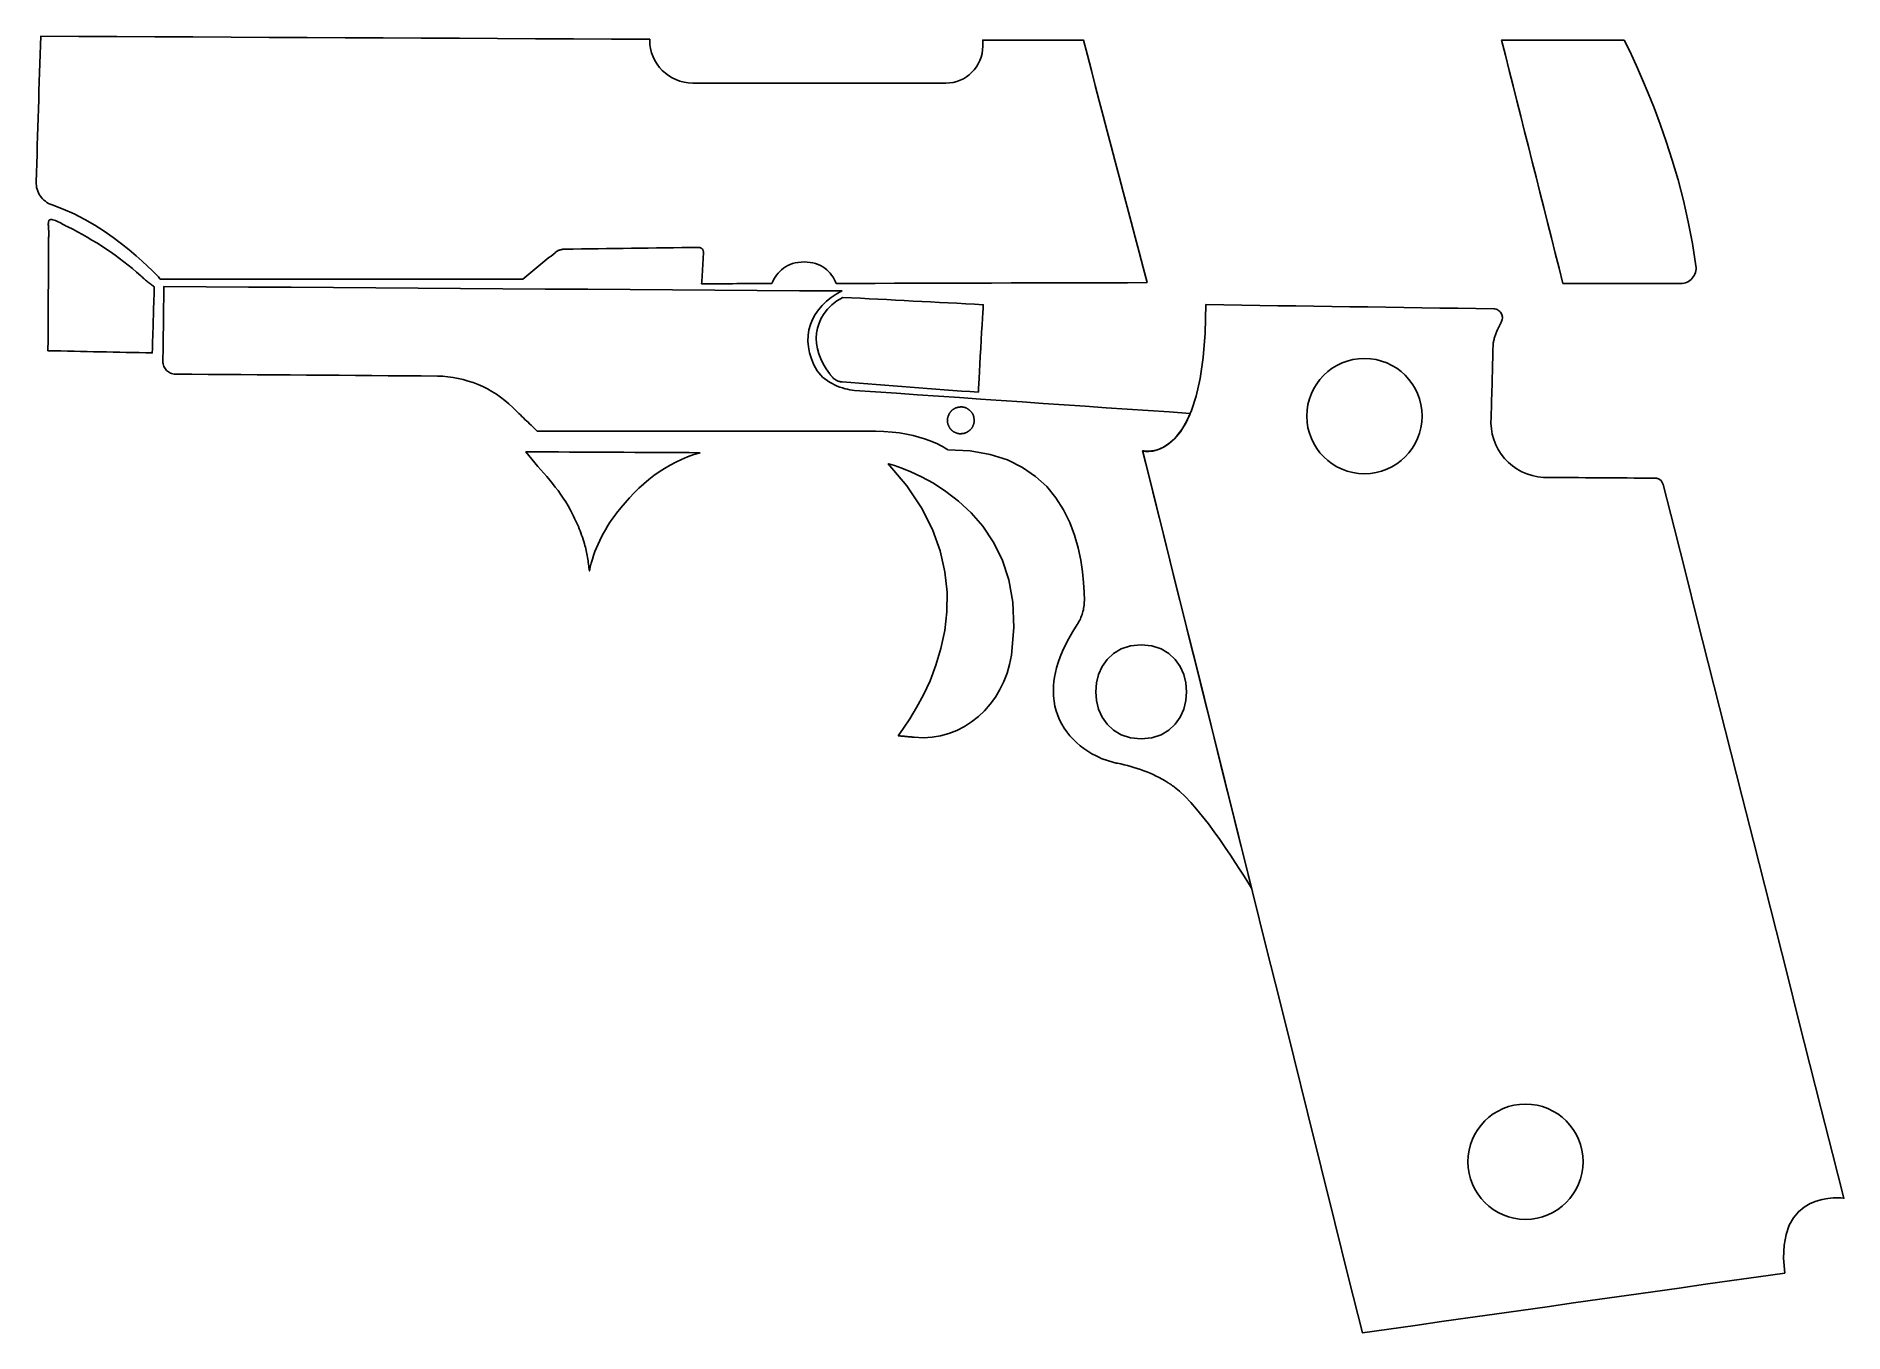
# Model space of a CAD drawing. Header units: metres. Extents: x 28 to 138, y -148 to -70.
import ezdxf

# ---------------------------------------------------------------- set-up
doc = ezdxf.new("R2010")
doc.units = ezdxf.units.M

msp = doc.modelspace()

# ---------------------------------------------------------------- linework, layer by layer
for points in [[(72.554592, -84.731352), (72.611488, -84.595208), (72.677274, -84.463382), (72.751696, -84.336382), (72.834754, -84.21497), (72.926448, -84.099654), (73.027032, -83.991196), (73.136252, -83.890104), (73.254108, -83.796886), (73.3806, -83.712304), (73.515982, -83.63712), (73.66, -83.571842), (73.812908, -83.516978), (73.974452, -83.47329), (74.144632, -83.441286), (74.323702, -83.421728), (74.511408, -83.415124), (74.698606, -83.421728), (74.877168, -83.441286), (75.04684, -83.473036), (75.207876, -83.51647), (75.360276, -83.570826), (75.50404, -83.635596), (75.639168, -83.710018), (75.765406, -83.793838), (75.883008, -83.88604), (75.991974, -83.98637), (76.092304, -84.094066), (76.183998, -84.208366), (76.267056, -84.328762), (76.341478, -84.454746), (76.407264, -84.58581), (76.464414, -84.721192), (77.644244, -84.71789), (78.824074, -84.714588), (80.003904, -84.711286), (81.183734, -84.707984), (82.363564, -84.704682), (83.543394, -84.70138), (84.723224, -84.698078), (85.903054, -84.694776), (87.082884, -84.691474), (88.262714, -84.688172), (89.442544, -84.68487), (90.622374, -84.681568), (91.802204, -84.678266), (92.982034, -84.674964), (94.161864, -84.671662), (95.341694, -84.66836), (95.10014, -83.748118), (94.858586, -82.827876), (94.617032, -81.907634), (94.375478, -80.987392), (94.133924, -80.06715), (93.89237, -79.146908), (93.650816, -78.226666), (93.409262, -77.306424), (93.167708, -76.386182), (92.926154, -75.46594), (92.6846, -74.545698), (92.443046, -73.625456), (92.201492, -72.705214), (91.959938, -71.784972), (91.718384, -70.86473), (91.47683, -69.944488), (91.094814, -69.944488), (90.712798, -69.944488), (90.330782, -69.944488), (89.948766, -69.944488), (89.56675, -69.944488), (89.184734, -69.944488), (88.802718, -69.944488), (88.420702, -69.944488), (88.038686, -69.944488), (87.65667, -69.944488), (87.274654, -69.944488), (86.892638, -69.944488), (86.510622, -69.944488), (86.128606, -69.944488), (85.74659, -69.944488), (85.364574, -69.944488), (85.364574, -69.967348), (85.364574, -69.990208), (85.364574, -70.013068), (85.364574, -70.035928), (85.364574, -70.058788), (85.364574, -70.081648), (85.364574, -70.104508), (85.364574, -70.127368), (85.364574, -70.150228), (85.364574, -70.173088), (85.364574, -70.195948), (85.364574, -70.218808), (85.364574, -70.241668), (85.364574, -70.264528), (85.364574, -70.287388), (85.364574, -70.310248), (85.35289, -70.539864), (85.318854, -70.762876), (85.263482, -70.978014), (85.188044, -71.184262), (85.093556, -71.380604), (84.981034, -71.56577), (84.851748, -71.738744), (84.706714, -71.898256), (84.547202, -72.04329), (84.374228, -72.172576), (84.189062, -72.285098), (83.99272, -72.379586), (83.786472, -72.455024), (83.571334, -72.510396), (83.348322, -72.544432), (83.118706, -72.556116), (82.157824, -72.555608), (81.196942, -72.5551), (80.23606, -72.554592), (79.275178, -72.554084), (78.314296, -72.553576), (77.353414, -72.553068), (76.392532, -72.55256), (75.43165, -72.552052), (74.470768, -72.551544), (73.509886, -72.551036), (72.549004, -72.550528), (71.588122, -72.55002), (70.62724, -72.549512), (69.666358, -72.549004), (68.705476, -72.548496), (67.744594, -72.547988), (67.477386, -72.534526), (67.218052, -72.494902), (66.967608, -72.43064), (66.727578, -72.342756), (66.499232, -72.232774), (66.28384, -72.101964), (66.082672, -71.951596), (65.897252, -71.78294), (65.728596, -71.59752), (65.578228, -71.396352), (65.447418, -71.18096), (65.337436, -70.952614), (65.249552, -70.712584), (65.18529, -70.46214), (65.145666, -70.202806), (65.132204, -69.935598), (65.132204, -69.933058), (65.132204, -69.930518), (65.132204, -69.927978), (65.132204, -69.925438), (65.132204, -69.922898), (65.132204, -69.920358), (65.132204, -69.917818), (65.132204, -69.915278), (65.132204, -69.912738), (65.132204, -69.910198), (65.132204, -69.907658), (65.132204, -69.905118), (65.132204, -69.902578), (65.132204, -69.900038), (65.132204, -69.897498), (65.132204, -69.894958), (62.820042, -69.88302), (60.50788, -69.871082), (58.195718, -69.859144), (55.883556, -69.847206), (53.571394, -69.835268), (51.259232, -69.82333), (48.94707, -69.811392), (46.634908, -69.799454), (44.322746, -69.787516), (42.010584, -69.775578), (39.698422, -69.76364), (37.38626, -69.751702), (35.074098, -69.739764), (32.761936, -69.727826), (30.449774, -69.715888), (28.137612, -69.70395), (28.12034, -70.256654), (28.103068, -70.809358), (28.085796, -71.362062), (28.068524, -71.914766), (28.051252, -72.46747), (28.03398, -73.020174), (28.016708, -73.572878), (27.999436, -74.125582), (27.982164, -74.678286), (27.964892, -75.23099), (27.94762, -75.783694), (27.930348, -76.336398), (27.913076, -76.889102), (27.895804, -77.441806), (27.878532, -77.99451), (27.86126, -78.547214), (27.862276, -78.664054), (27.87269, -78.779116), (27.891994, -78.892146), (27.919934, -79.002382), (27.956256, -79.10957), (28.000706, -79.212948), (28.05303, -79.312262), (28.11272, -79.407004), (28.179776, -79.49692), (28.25369, -79.581248), (28.334208, -79.659734), (28.421076, -79.73187), (28.51404, -79.797148), (28.612592, -79.85506), (28.716478, -79.905098), (28.825698, -79.947008), (29.511244, -80.203802), (30.174184, -80.50022), (30.811724, -80.828388), (31.420816, -81.180686), (31.998412, -81.549494), (32.541464, -81.926684), (33.046924, -82.30489), (33.511998, -82.675984), (33.933384, -83.0326), (34.308288, -83.36661), (34.633916, -83.670648), (34.906966, -83.93684), (35.124644, -84.157312), (35.283648, -84.324444), (35.381438, -84.430362), (35.414712, -84.467446), (36.79063, -84.467446), (38.166548, -84.467446), (39.542466, -84.467446), (40.918384, -84.467446), (42.294302, -84.467446), (43.67022, -84.467446), (45.046138, -84.467446), (46.422056, -84.467446), (47.797974, -84.467446), (49.173892, -84.467446), (50.54981, -84.467446), (51.925728, -84.467446), (53.301646, -84.467446), (54.677564, -84.467446), (56.053482, -84.467446), (57.4294, -84.467446), (57.55132, -84.366354), (57.67324, -84.265262), (57.79516, -84.16417), (57.91708, -84.063078), (58.039, -83.961986), (58.16092, -83.860894), (58.28284, -83.759802), (58.40476, -83.65871), (58.52668, -83.557618), (58.6486, -83.456526), (58.77052, -83.355434), (58.89244, -83.254342), (59.01436, -83.15325), (59.13628, -83.052158), (59.2582, -82.951066), (59.38012, -82.849974), (59.411362, -82.825082), (59.44362, -82.801714), (59.476894, -82.779616), (59.51093, -82.759042), (59.545728, -82.739992), (59.581288, -82.722466), (59.617356, -82.706464), (59.654186, -82.691986), (59.691524, -82.679032), (59.72937, -82.667856), (59.767724, -82.658204), (59.806586, -82.650076), (59.845702, -82.643726), (59.885326, -82.6389), (59.925204, -82.635852), (59.965336, -82.634582), (60.473336, -82.627978), (60.981336, -82.621374), (61.489336, -82.61477), (61.997336, -82.608166), (62.505336, -82.601562), (63.013336, -82.594958), (63.521336, -82.588354), (64.029336, -82.58175), (64.537336, -82.575146), (65.045336, -82.568542), (65.553336, -82.561938), (66.061336, -82.555334), (66.569336, -82.54873), (67.077336, -82.542126), (67.585336, -82.535522), (68.093336, -82.528918), (68.125594, -82.530188), (68.15709, -82.53476), (68.187316, -82.54238), (68.216272, -82.553048), (68.243704, -82.56651), (68.269358, -82.582512), (68.293234, -82.601054), (68.315078, -82.621882), (68.33489, -82.644742), (68.352416, -82.66938), (68.367402, -82.695796), (68.379594, -82.723736), (68.388992, -82.7532), (68.395342, -82.78368), (68.398644, -82.815176), (68.39839, -82.847688), (68.391532, -82.965798), (68.384674, -83.083908), (68.377816, -83.202018), (68.370958, -83.320128), (68.3641, -83.438238), (68.357242, -83.556348), (68.350384, -83.674458), (68.343526, -83.792568), (68.336668, -83.910678), (68.32981, -84.028788), (68.322952, -84.146898), (68.316094, -84.265008), (68.309236, -84.383118), (68.302378, -84.501228), (68.29552, -84.619338), (68.288662, -84.737448), (68.555108, -84.736686), (68.821554, -84.735924), (69.088, -84.735162), (69.354446, -84.7344), (69.620892, -84.733638), (69.887338, -84.732876), (70.153784, -84.732114), (70.42023, -84.731352), (70.686676, -84.73059), (70.953122, -84.729828), (71.219568, -84.729066), (71.486014, -84.728304), (71.75246, -84.727542), (72.018906, -84.72678), (72.285352, -84.726018), (72.551798, -84.725256)], [(120.60682, -84.720684), (120.373648, -83.796886), (120.140476, -82.873088), (119.907304, -81.94929), (119.674132, -81.025492), (119.44096, -80.101694), (119.207788, -79.177896), (118.974616, -78.254098), (118.741444, -77.3303), (118.508272, -76.406502), (118.2751, -75.482704), (118.041928, -74.558906), (117.808756, -73.635108), (117.575584, -72.71131), (117.342412, -71.787512), (117.10924, -70.863714), (116.876068, -69.939916), (117.341396, -69.939916), (117.806724, -69.939916), (118.272052, -69.939916), (118.73738, -69.939916), (119.202708, -69.939916), (119.668036, -69.939916), (120.133364, -69.939916), (120.598692, -69.939916), (121.06402, -69.939916), (121.529348, -69.939916), (121.994676, -69.939916), (122.460004, -69.939916), (122.925332, -69.939916), (123.39066, -69.939916), (123.855988, -69.939916), (124.321316, -69.939916), (124.359924, -70.01383), (124.469652, -70.229984), (124.642118, -70.58025), (124.868686, -71.056754), (125.140974, -71.651114), (125.450092, -72.355202), (125.787658, -73.161144), (126.145036, -74.060558), (126.51359, -75.04557), (126.884938, -76.107798), (127.25019, -77.239368), (127.600964, -78.432152), (127.928624, -79.677768), (128.224534, -80.968342), (128.480312, -82.295746), (128.687322, -83.651598), (128.69545, -83.757516), (128.691894, -83.861402), (128.677416, -83.962494), (128.652524, -84.06003), (128.617726, -84.153502), (128.573784, -84.242402), (128.520952, -84.325968), (128.459992, -84.403438), (128.391412, -84.474304), (128.315974, -84.537804), (128.233932, -84.593176), (128.146048, -84.640166), (128.05283, -84.677758), (127.954786, -84.705444), (127.852424, -84.722462), (127.746506, -84.728304), (127.300228, -84.72805), (126.85395, -84.727796), (126.407672, -84.727542), (125.961394, -84.727288), (125.515116, -84.727034), (125.068838, -84.72678), (124.62256, -84.726526), (124.176282, -84.726272), (123.730004, -84.726018), (123.283726, -84.725764), (122.837448, -84.72551), (122.39117, -84.725256), (121.944892, -84.725002), (121.498614, -84.724748), (121.052336, -84.724494), (120.606058, -84.72424)], [(28.576016, -88.803226), (28.972256, -88.811608), (29.368496, -88.81999), (29.764736, -88.828372), (30.160976, -88.836754), (30.557216, -88.845136), (30.953456, -88.853518), (31.349696, -88.8619), (31.745936, -88.870282), (32.142176, -88.878664), (32.538416, -88.887046), (32.934656, -88.895428), (33.330896, -88.90381), (33.727136, -88.912192), (34.123376, -88.920574), (34.519616, -88.928956), (34.915856, -88.937338), (34.923476, -88.686132), (34.931096, -88.434926), (34.938716, -88.18372), (34.946336, -87.932514), (34.953956, -87.681308), (34.961576, -87.430102), (34.969196, -87.178896), (34.976816, -86.92769), (34.984436, -86.676484), (34.992056, -86.425278), (34.999676, -86.174072), (35.007296, -85.922866), (35.014916, -85.67166), (35.022536, -85.420454), (35.030156, -85.169248), (35.037776, -84.918042), (34.98215, -84.882736), (34.927286, -84.84616), (34.873438, -84.808314), (34.820352, -84.769452), (34.767774, -84.729828), (34.715958, -84.689188), (34.66465, -84.647786), (34.61385, -84.605622), (34.563558, -84.56295), (34.51352, -84.51977), (34.463736, -84.476336), (34.414206, -84.432648), (34.36493, -84.388706), (34.315654, -84.344764), (34.266378, -84.300822), (34.217102, -84.25688), (33.965134, -84.036662), (33.709356, -83.820762), (33.450022, -83.60918), (33.187132, -83.40217), (32.920686, -83.199732), (32.650938, -83.001612), (32.377888, -82.808318), (32.101536, -82.619596), (31.821882, -82.435446), (31.53918, -82.256122), (31.253684, -82.081624), (30.96514, -81.911952), (30.673802, -81.74736), (30.37967, -81.587594), (30.082998, -81.432908), (29.783532, -81.283302), (29.740352, -81.26095), (29.685488, -81.231232), (29.620464, -81.195418), (29.547312, -81.155286), (29.467556, -81.112106), (29.383228, -81.067656), (29.295852, -81.023206), (29.207206, -80.98028), (29.118814, -80.940656), (29.032708, -80.905604), (28.950412, -80.876648), (28.873958, -80.855312), (28.80487, -80.84312), (28.744672, -80.841596), (28.695396, -80.852264), (28.65882, -80.876648), (28.640786, -80.901286), (28.626562, -80.931766), (28.615894, -80.967326), (28.608274, -81.007204), (28.603448, -81.050638), (28.600908, -81.096612), (28.6004, -81.144618), (28.601416, -81.19364), (28.603702, -81.24317), (28.60675, -81.292192), (28.610306, -81.340198), (28.614116, -81.386172), (28.617672, -81.429352), (28.62072, -81.468976), (28.622752, -81.504282), (28.62326, -81.534254), (28.623006, -81.583022), (28.622752, -81.63179), (28.622498, -81.680558), (28.622244, -81.729326), (28.62199, -81.778094), (28.621736, -81.826862), (28.621482, -81.87563), (28.621228, -81.924398), (28.620974, -81.973166), (28.62072, -82.021934), (28.620466, -82.070702), (28.620212, -82.11947), (28.619958, -82.168238), (28.619704, -82.217006), (28.61945, -82.265774), (28.619196, -82.314542), (28.617926, -82.504026), (28.616656, -82.69351), (28.615386, -82.882994), (28.614116, -83.072478), (28.612846, -83.261962), (28.611576, -83.451446), (28.610306, -83.64093), (28.609036, -83.830414), (28.607766, -84.019898), (28.606496, -84.209382), (28.605226, -84.398866), (28.603956, -84.58835), (28.602686, -84.777834), (28.601416, -84.967318), (28.600146, -85.156802), (28.598876, -85.346286), (28.597606, -85.56244), (28.596336, -85.778594), (28.595066, -85.994748), (28.593796, -86.210902), (28.592526, -86.427056), (28.591256, -86.64321), (28.589986, -86.859364), (28.588716, -87.075518), (28.587446, -87.291672), (28.586176, -87.507826), (28.584906, -87.72398), (28.583636, -87.940134), (28.582366, -88.156288), (28.581096, -88.372442), (28.579826, -88.588596), (28.578556, -88.80475)], [(95.071184, -94.877382), (95.110046, -94.883478), (95.1484, -94.888812), (95.186246, -94.893384), (95.223584, -94.897194), (95.260414, -94.900242), (95.296736, -94.902528), (95.33255, -94.904052), (95.367856, -94.905068), (95.402654, -94.905322), (95.436944, -94.905068), (95.470726, -94.904052), (95.503746, -94.902528), (95.536258, -94.900496), (95.568262, -94.897956), (95.599758, -94.894908), (95.630746, -94.891352), (95.898716, -94.838774), (96.150176, -94.751652), (96.385126, -94.634812), (96.603566, -94.49308), (96.805496, -94.331536), (96.990916, -94.154752), (97.16008, -93.967554), (97.312988, -93.774768), (97.449894, -93.58122), (97.570544, -93.391736), (97.675192, -93.211142), (97.763838, -93.044264), (97.836736, -92.896182), (97.893886, -92.771468), (97.935288, -92.674948), (97.960942, -92.611448), (96.686624, -92.524072), (95.412306, -92.436696), (94.137988, -92.34932), (92.86367, -92.261944), (91.589352, -92.174568), (90.315034, -92.087192), (89.040716, -91.999816), (87.766398, -91.91244), (86.49208, -91.825064), (85.217762, -91.737688), (83.943444, -91.650312), (82.669126, -91.562936), (81.394808, -91.47556), (80.12049, -91.388184), (78.846172, -91.300808), (77.571854, -91.213432), (77.439774, -91.199208), (77.299312, -91.17711), (77.151738, -91.147138), (76.99883, -91.109038), (76.842112, -91.063064), (76.683108, -91.008962), (76.523342, -90.946732), (76.364592, -90.876374), (76.208382, -90.797888), (76.055982, -90.711274), (75.90917, -90.616278), (75.769724, -90.513154), (75.638914, -90.401648), (75.518518, -90.28176), (75.409806, -90.15349), (75.314556, -90.016584), (75.110594, -89.651332), (74.95286, -89.28735), (74.840084, -88.925908), (74.770488, -88.568784), (74.743056, -88.217502), (74.756264, -87.873332), (74.808588, -87.538052), (74.898758, -87.213186), (75.02525, -86.900258), (75.18654, -86.601046), (75.381612, -86.31682), (75.608688, -86.049104), (75.866498, -85.799676), (76.153772, -85.57006), (76.468986, -85.361526), (76.810616, -85.175852), (74.236326, -85.158834), (71.662036, -85.141816), (69.087746, -85.124798), (66.513456, -85.10778), (63.939166, -85.090762), (61.364876, -85.073744), (58.790586, -85.056726), (56.216296, -85.039708), (53.642006, -85.02269), (51.067716, -85.005672), (48.493426, -84.988654), (45.919136, -84.971636), (43.344846, -84.954618), (40.770556, -84.9376), (38.196266, -84.920582), (35.621976, -84.903564), (35.618166, -85.188044), (35.614356, -85.472524), (35.610546, -85.757004), (35.606736, -86.041484), (35.602926, -86.325964), (35.599116, -86.610444), (35.595306, -86.894924), (35.591496, -87.179404), (35.587686, -87.463884), (35.583876, -87.748364), (35.580066, -88.032844), (35.576256, -88.317324), (35.572446, -88.601804), (35.568636, -88.886284), (35.564826, -89.170764), (35.561016, -89.455244), (35.564826, -89.533222), (35.576256, -89.608914), (35.594798, -89.682066), (35.620198, -89.75217), (35.651948, -89.818972), (35.689794, -89.882218), (35.733228, -89.9414), (35.781996, -89.99601), (35.83559, -90.045794), (35.893756, -90.090244), (35.95624, -90.129106), (36.022534, -90.162126), (36.09213, -90.188796), (36.165028, -90.208608), (36.240466, -90.221308), (36.31819, -90.226642), (37.313108, -90.233754), (38.308026, -90.240866), (39.302944, -90.247978), (40.297862, -90.25509), (41.29278, -90.262202), (42.287698, -90.269314), (43.282616, -90.276426), (44.277534, -90.283538), (45.272452, -90.29065), (46.26737, -90.297762), (47.262288, -90.304874), (48.257206, -90.311986), (49.252124, -90.319098), (50.247042, -90.32621), (51.24196, -90.333322), (52.236878, -90.340434), (52.556664, -90.353896), (52.874164, -90.382344), (53.18887, -90.425524), (53.500274, -90.483436), (53.808122, -90.555826), (54.111652, -90.64244), (54.41061, -90.743024), (54.704234, -90.857324), (54.99227, -90.98534), (55.27421, -91.126564), (55.549292, -91.280996), (55.817262, -91.448636), (56.077866, -91.628976), (56.330342, -91.821762), (56.574182, -92.026994), (56.808878, -92.244418), (56.90235, -92.335096), (56.995822, -92.425774), (57.089294, -92.516452), (57.182766, -92.60713), (57.276238, -92.697808), (57.36971, -92.788486), (57.463182, -92.879164), (57.556654, -92.969842), (57.650126, -93.06052), (57.743598, -93.151198), (57.83707, -93.241876), (57.930542, -93.332554), (58.024014, -93.423232), (58.117486, -93.51391), (58.210958, -93.604588), (58.30443, -93.695266), (59.588146, -93.695266), (60.871862, -93.695266), (62.155578, -93.695266), (63.439294, -93.695266), (64.72301, -93.695266), (66.006726, -93.695266), (67.290442, -93.695266), (68.574158, -93.695266), (69.857874, -93.695266), (71.14159, -93.695266), (72.425306, -93.695266), (73.709022, -93.695266), (74.992738, -93.695266), (76.276454, -93.695266), (77.56017, -93.695266), (78.843886, -93.695266), (79.363316, -93.707966), (79.851758, -93.743526), (80.308958, -93.798898), (80.734662, -93.87078), (81.128362, -93.95587), (81.489804, -94.050866), (81.81848, -94.152466), (82.114136, -94.257368), (82.376264, -94.36227), (82.60461, -94.46387), (82.79892, -94.558866), (82.958686, -94.643956), (83.083654, -94.715838), (83.173316, -94.77121), (83.227418, -94.80677), (83.245452, -94.81947), (84.6074, -94.887796), (85.811868, -95.099632), (86.868508, -95.438722), (87.786972, -95.88881), (88.576912, -96.433386), (89.24798, -97.05594), (89.809828, -97.74047), (90.271854, -98.470212), (90.643964, -99.22891), (90.935556, -100.000308), (91.156282, -100.767896), (91.315794, -101.515418), (91.423744, -102.226364), (91.489784, -102.884478), (91.523566, -103.473504), (91.534488, -103.976932), (91.533218, -104.072944), (91.528392, -104.168448), (91.52001, -104.263444), (91.508326, -104.357932), (91.493086, -104.451912), (91.474544, -104.54513), (91.452446, -104.637332), (91.427046, -104.728772), (91.398344, -104.819196), (91.36634, -104.908604), (91.331034, -104.996742), (91.29268, -105.083864), (91.251024, -105.169462), (91.20632, -105.25379), (91.158314, -105.336594), (91.10726, -105.417874), (90.833448, -105.8545), (90.594942, -106.270552), (90.389456, -106.666538), (90.214704, -107.042458), (90.0684, -107.398566), (89.948258, -107.73537), (89.852246, -108.05287), (89.777824, -108.35132), (89.72296, -108.630974), (89.685368, -108.892086), (89.662762, -109.135164), (89.65311, -109.360208), (89.653872, -109.567472), (89.663016, -109.75721), (89.678256, -109.929676), (89.697306, -110.085378), (89.74963, -110.380272), (89.82329, -110.66653), (89.917524, -110.943644), (90.031062, -111.21136), (90.162888, -111.469424), (90.311986, -111.717074), (90.477086, -111.954056), (90.657172, -112.179862), (90.850974, -112.393984), (91.05773, -112.596168), (91.27617, -112.785906), (91.505024, -112.962944), (91.743276, -113.12652), (91.98991, -113.27638), (92.24391, -113.412016), (92.504006, -113.533174), (92.56395, -113.558574), (92.624656, -113.583212), (92.686124, -113.607088), (92.748354, -113.630202), (92.811346, -113.652554), (92.874846, -113.674144), (92.939108, -113.695226), (93.003878, -113.715546), (93.069156, -113.735104), (93.134942, -113.7539), (93.201236, -113.771934), (93.268038, -113.78946), (93.335348, -113.806224), (93.402912, -113.822226), (93.47073, -113.837466), (93.539056, -113.852198), (93.742764, -113.896394), (93.945964, -113.943638), (94.148148, -113.994184), (94.349316, -114.048286), (94.549468, -114.105944), (94.74835, -114.167666), (94.945708, -114.233198), (95.141288, -114.303048), (95.33509, -114.377216), (95.52686, -114.45621), (95.716598, -114.539776), (95.90405, -114.628422), (96.088962, -114.722148), (96.271334, -114.821208), (96.450912, -114.925856), (96.627442, -115.036092), (96.629474, -115.037362), (96.635316, -115.041172), (96.644714, -115.047268), (96.657668, -115.05565), (96.67367, -115.066064), (96.69272, -115.07851), (96.714564, -115.092988), (96.738948, -115.109498), (96.765872, -115.127532), (96.795082, -115.147344), (96.82607, -115.16868), (96.858836, -115.19154), (96.89338, -115.21567), (96.929194, -115.24107), (96.966278, -115.267486), (97.004378, -115.295172), (97.322894, -115.552728), (97.657412, -115.86845), (98.003868, -116.233702), (98.357944, -116.639594), (98.715576, -117.076982), (99.0727, -117.53723), (99.424998, -118.011448), (99.768406, -118.490492), (100.098606, -118.965726), (100.411534, -119.42826), (100.703126, -119.86895), (100.969064, -120.27916), (101.205284, -120.649746), (101.407468, -120.972072), (101.571552, -121.236994), (101.693472, -121.435876), (101.279706, -119.775732), (100.86594, -118.115588), (100.452174, -116.455444), (100.038408, -114.7953), (99.624642, -113.135156), (99.210876, -111.475012), (98.79711, -109.814868), (98.383344, -108.154724), (97.969578, -106.49458), (97.555812, -104.834436), (97.142046, -103.174292), (96.72828, -101.514148), (96.314514, -99.854004), (95.900748, -98.19386), (95.486982, -96.533716), (95.073216, -94.873572)], [(85.097874, -91.327732), (85.098382, -91.260168), (85.105748, -91.085416), (85.118956, -90.819224), (85.137244, -90.476578), (85.159596, -90.072972), (85.184996, -89.6239), (85.212428, -89.144602), (85.240876, -88.650572), (85.269578, -88.15705), (85.297518, -87.67953), (85.323934, -87.233252), (85.347556, -86.83371), (85.367622, -86.496144), (85.383116, -86.236048), (85.393022, -86.068662), (85.396578, -86.00948), (84.863178, -85.98154), (84.329778, -85.9536), (83.796378, -85.92566), (83.262978, -85.89772), (82.729578, -85.86978), (82.196178, -85.84184), (81.662778, -85.8139), (81.129378, -85.78596), (80.595978, -85.75802), (80.062578, -85.73008), (79.529178, -85.70214), (78.995778, -85.6742), (78.462378, -85.64626), (77.928978, -85.61832), (77.395578, -85.59038), (76.862178, -85.56244), (76.50861, -85.784182), (76.202032, -86.024212), (75.94092, -86.280752), (75.724004, -86.551516), (75.54976, -86.834726), (75.416664, -87.12835), (75.323446, -87.430102), (75.268836, -87.738204), (75.25131, -88.050624), (75.269344, -88.36533), (75.321668, -88.68029), (75.406758, -88.993218), (75.523344, -89.302336), (75.669902, -89.605612), (75.845162, -89.901014), (76.047854, -90.18651), (76.05522, -90.196162), (76.062586, -90.205814), (76.069952, -90.215466), (76.077318, -90.225118), (76.084684, -90.23477), (76.09205, -90.244422), (76.099416, -90.254074), (76.106782, -90.263726), (76.114148, -90.273378), (76.121514, -90.28303), (76.12888, -90.292682), (76.136246, -90.302334), (76.143612, -90.311986), (76.150978, -90.321638), (76.158344, -90.33129), (76.16571, -90.340942), (76.196698, -90.378788), (76.229464, -90.414856), (76.263754, -90.449146), (76.299822, -90.481404), (76.337414, -90.51163), (76.376276, -90.539824), (76.416662, -90.565986), (76.458318, -90.589862), (76.50099, -90.611706), (76.544932, -90.631264), (76.58989, -90.648536), (76.63561, -90.663522), (76.682346, -90.675968), (76.729844, -90.686128), (76.77785, -90.693748), (76.826618, -90.698828), (77.343508, -90.738198), (77.860398, -90.777568), (78.377288, -90.816938), (78.894178, -90.856308), (79.411068, -90.895678), (79.927958, -90.935048), (80.444848, -90.974418), (80.961738, -91.013788), (81.478628, -91.053158), (81.995518, -91.092528), (82.512408, -91.131898), (83.029298, -91.171268), (83.546188, -91.210638), (84.063078, -91.250008), (84.579968, -91.289378), (85.096858, -91.328748)], [(95.090996, -94.898972), (95.134176, -94.907354), (95.25635, -94.921324), (95.446088, -94.923356), (95.69196, -94.896178), (95.98279, -94.822772), (96.307402, -94.685612), (96.654366, -94.467426), (97.012506, -94.150942), (97.370392, -93.718888), (97.716848, -93.153738), (98.040444, -92.438474), (98.330004, -91.555824), (98.574098, -90.488262), (98.76155, -89.21877), (98.881184, -87.729822), (98.92157, -86.0044), (100.014024, -86.020402), (101.106478, -86.036404), (102.198932, -86.052406), (103.291386, -86.068408), (104.38384, -86.08441), (105.476294, -86.100412), (106.568748, -86.116414), (107.661202, -86.132416), (108.753656, -86.148418), (109.84611, -86.16442), (110.938564, -86.180422), (112.031018, -86.196424), (113.123472, -86.212426), (114.215926, -86.228428), (115.30838, -86.24443), (116.400834, -86.260432), (116.473224, -86.266274), (116.541804, -86.281006), (116.60632, -86.303866), (116.666264, -86.334346), (116.721128, -86.371684), (116.770658, -86.415118), (116.814346, -86.463886), (116.851938, -86.51748), (116.882672, -86.575138), (116.906548, -86.636352), (116.922804, -86.700106), (116.931186, -86.765892), (116.931186, -86.833202), (116.922296, -86.90102), (116.904262, -86.968838), (116.876576, -87.035894), (116.86032, -87.068914), (116.844064, -87.101934), (116.827808, -87.134954), (116.811552, -87.167974), (116.795296, -87.200994), (116.77904, -87.234014), (116.762784, -87.267034), (116.746782, -87.300054), (116.730526, -87.333074), (116.71427, -87.366094), (116.698014, -87.399114), (116.681758, -87.432134), (116.665502, -87.465154), (116.649246, -87.498174), (116.63299, -87.531194), (116.616734, -87.564214), (116.591334, -87.617554), (116.567204, -87.671402), (116.544344, -87.725758), (116.522754, -87.780622), (116.502434, -87.83574), (116.483384, -87.891366), (116.465604, -87.9475), (116.449348, -88.003888), (116.434362, -88.060784), (116.420646, -88.117934), (116.4082, -88.175338), (116.397024, -88.232996), (116.387118, -88.290908), (116.378736, -88.349074), (116.371624, -88.407494), (116.365782, -88.466168), (116.358416, -88.739726), (116.35105, -89.013284), (116.343684, -89.286842), (116.336318, -89.5604), (116.328952, -89.833958), (116.321586, -90.107516), (116.31422, -90.381074), (116.306854, -90.654632), (116.299488, -90.92819), (116.292122, -91.201748), (116.284756, -91.475306), (116.27739, -91.748864), (116.270024, -92.022422), (116.262658, -92.29598), (116.255292, -92.569538), (116.247926, -92.843096), (116.23548, -93.19641), (116.259102, -93.542104), (116.317268, -93.878146), (116.407946, -94.202758), (116.529866, -94.513908), (116.680996, -94.809564), (116.859812, -95.087948), (117.064536, -95.347282), (117.293644, -95.58528), (117.545358, -95.800164), (117.8179, -95.990156), (118.109492, -96.15297), (118.41861, -96.287082), (118.74373, -96.390206), (119.08282, -96.460564), (119.434356, -96.496124), (119.857774, -96.498918), (120.281192, -96.501712), (120.70461, -96.504506), (121.128028, -96.5073), (121.551446, -96.510094), (121.974864, -96.512888), (122.398282, -96.515682), (122.8217, -96.518476), (123.245118, -96.52127), (123.668536, -96.524064), (124.091954, -96.526858), (124.515372, -96.529652), (124.93879, -96.532446), (125.362208, -96.53524), (125.785626, -96.538034), (126.209044, -96.540828), (126.251462, -96.54286), (126.292864, -96.548448), (126.33325, -96.557338), (126.37262, -96.56953), (126.410466, -96.58477), (126.446788, -96.602804), (126.481586, -96.623886), (126.514352, -96.647508), (126.545086, -96.67367), (126.573788, -96.702372), (126.600204, -96.73336), (126.62408, -96.766634), (126.645162, -96.80194), (126.66345, -96.839024), (126.67869, -96.877886), (126.690882, -96.918526), (127.37719, -99.62769), (128.063498, -102.336854), (128.749806, -105.046018), (129.436114, -107.755182), (130.122422, -110.464346), (130.80873, -113.17351), (131.495038, -115.882674), (132.181346, -118.591838), (132.867654, -121.301002), (133.553962, -124.010166), (134.24027, -126.71933), (134.926578, -129.428494), (135.612886, -132.137658), (136.299194, -134.846822), (136.985502, -137.555986), (137.67181, -140.26515), (137.624058, -140.259054), (137.489438, -140.24737), (137.281666, -140.239496), (137.014204, -140.24483), (136.700768, -140.273024), (136.35482, -140.333476), (135.989822, -140.435838), (135.61949, -140.589508), (135.257032, -140.804138), (134.916164, -141.089126), (134.610348, -141.45387), (134.3533, -141.908022), (134.158482, -142.46098), (134.039356, -143.122396), (134.009638, -143.901668), (134.082536, -144.808448), (132.47878, -145.03527), (130.875024, -145.262092), (129.271268, -145.488914), (127.667512, -145.715736), (126.063756, -145.942558), (124.46, -146.16938), (122.856244, -146.396202), (121.252488, -146.623024), (119.648732, -146.849846), (118.044976, -147.076668), (116.44122, -147.30349), (114.837464, -147.530312), (113.233708, -147.757134), (111.629952, -147.983956), (110.026196, -148.210778), (108.42244, -148.4376), (107.588812, -145.091658), (106.755184, -141.745716), (105.921556, -138.399774), (105.087928, -135.053832), (104.2543, -131.70789), (103.420672, -128.361948), (102.587044, -125.016006), (101.753416, -121.670064), (100.919788, -118.324122), (100.08616, -114.97818), (99.252532, -111.632238), (98.418904, -108.286296), (97.585276, -104.940354), (96.751648, -101.594412), (95.91802, -98.24847), (95.084392, -94.902528)], [(112.054132, -92.773754), (112.036098, -93.131894), (111.983012, -93.47962), (111.896652, -93.815154), (111.778796, -94.136972), (111.631222, -94.443042), (111.455708, -94.73184), (111.254032, -95.001334), (111.027972, -95.25), (110.779306, -95.47606), (110.509812, -95.677736), (110.221014, -95.85325), (109.914944, -96.000824), (109.593126, -96.11868), (109.257592, -96.20504), (108.909866, -96.258126), (108.551726, -96.27616), (108.193586, -96.258126), (107.84586, -96.20504), (107.510326, -96.11868), (107.188508, -96.000824), (106.882438, -95.85325), (106.59364, -95.677736), (106.324146, -95.47606), (106.07548, -95.25), (105.84942, -95.001334), (105.647744, -94.73184), (105.47223, -94.443042), (105.324656, -94.136972), (105.2068, -93.815154), (105.12044, -93.47962), (105.067354, -93.131894), (105.04932, -92.773754), (105.067354, -92.415614), (105.12044, -92.067888), (105.2068, -91.732354), (105.324656, -91.410536), (105.47223, -91.104466), (105.647744, -90.815668), (105.84942, -90.546174), (106.07548, -90.297508), (106.324146, -90.071448), (106.59364, -89.869772), (106.882438, -89.694258), (107.188508, -89.546684), (107.510326, -89.428828), (107.84586, -89.342468), (108.193586, -89.289382), (108.551726, -89.271348), (108.909866, -89.289382), (109.257592, -89.342468), (109.593126, -89.428828), (109.914944, -89.546684), (110.221014, -89.694258), (110.509812, -89.869772), (110.779306, -90.071448), (111.027972, -90.297508), (111.254032, -90.546174), (111.455708, -90.815668), (111.631222, -91.104466), (111.778796, -91.410536), (111.896652, -91.732354), (111.983012, -92.067888), (112.036098, -92.415614), (112.054132, -92.773754)], [(84.780374, -93.334078), (84.774024, -93.35262), (84.767166, -93.370908), (84.7598, -93.388942), (84.751672, -93.406722), (84.743036, -93.423994), (84.733892, -93.441012), (84.72424, -93.457776), (84.71408, -93.474286), (84.703412, -93.490288), (84.692236, -93.506036), (84.680552, -93.52153), (84.668106, -93.53677), (84.655152, -93.551502), (84.64169, -93.56598), (84.62772, -93.580204), (84.613242, -93.594174), (84.612734, -93.594682), (84.612226, -93.59519), (84.611464, -93.595698), (84.610702, -93.596206), (84.60994, -93.596714), (84.609178, -93.597222), (84.608416, -93.59773), (84.607654, -93.598238), (84.606892, -93.598746), (84.60613, -93.599254), (84.605368, -93.599762), (84.604606, -93.60027), (84.603844, -93.600778), (84.603082, -93.601286), (84.602574, -93.601794), (84.602066, -93.602302), (84.601812, -93.60281), (84.601558, -93.603318), (84.601304, -93.603826), (84.60105, -93.604334), (84.600796, -93.604842), (84.600542, -93.60535), (84.600288, -93.605858), (84.600034, -93.606366), (84.59978, -93.606874), (84.599526, -93.607382), (84.599272, -93.60789), (84.599018, -93.608398), (84.598764, -93.608906), (84.59851, -93.609414), (84.598256, -93.609922), (84.598002, -93.61043), (84.59597, -93.612462), (84.593938, -93.614494), (84.591652, -93.616272), (84.589366, -93.61805), (84.58708, -93.619828), (84.584794, -93.621606), (84.582508, -93.62313), (84.580222, -93.624654), (84.577936, -93.626178), (84.57565, -93.627702), (84.573364, -93.629226), (84.571078, -93.631004), (84.568792, -93.632782), (84.566506, -93.63456), (84.56422, -93.636338), (84.561934, -93.638116), (84.556854, -93.642434), (84.551774, -93.646752), (84.546694, -93.65107), (84.541614, -93.655388), (84.536534, -93.659706), (84.531454, -93.664024), (84.526374, -93.668342), (84.521294, -93.672406), (84.516214, -93.67647), (84.51088, -93.680534), (84.505546, -93.684598), (84.500212, -93.688408), (84.494878, -93.692218), (84.489544, -93.695774), (84.483956, -93.69933), (84.478368, -93.702886), (84.464652, -93.71203), (84.450936, -93.72092), (84.436966, -93.729556), (84.422996, -93.738192), (84.408772, -93.746574), (84.394548, -93.754702), (84.38007, -93.762576), (84.365338, -93.770196), (84.350606, -93.777308), (84.33562, -93.784166), (84.32038, -93.79077), (84.30514, -93.79712), (84.289646, -93.802962), (84.273898, -93.80855), (84.257896, -93.81363), (84.24164, -93.818456), (84.228178, -93.820234), (84.214716, -93.822012), (84.201254, -93.82379), (84.187792, -93.825568), (84.17433, -93.827346), (84.160868, -93.829124), (84.147406, -93.830902), (84.133944, -93.83268), (84.120482, -93.834458), (84.10702, -93.836236), (84.093558, -93.838014), (84.080096, -93.839792), (84.066634, -93.84157), (84.053172, -93.843348), (84.03971, -93.845126), (84.026248, -93.846904), (84.00542, -93.847412), (83.984846, -93.847158), (83.964526, -93.846396), (83.944206, -93.844872), (83.92414, -93.84284), (83.904328, -93.840046), (83.884516, -93.836744), (83.864958, -93.83268), (83.845654, -93.828108), (83.82635, -93.822774), (83.8073, -93.816932), (83.788504, -93.810328), (83.769962, -93.803216), (83.75142, -93.795342), (83.733132, -93.786706), (83.715098, -93.777562), (83.696556, -93.771212), (83.678268, -93.764354), (83.660234, -93.756988), (83.642454, -93.749114), (83.625182, -93.740478), (83.608164, -93.731334), (83.5914, -93.721682), (83.57489, -93.711522), (83.558888, -93.700854), (83.54314, -93.689678), (83.527646, -93.677994), (83.512406, -93.665548), (83.497674, -93.652594), (83.483196, -93.639132), (83.468972, -93.625162), (83.455002, -93.610684), (83.440524, -93.596714), (83.426554, -93.58249), (83.413092, -93.568012), (83.400138, -93.55328), (83.387692, -93.53804), (83.376008, -93.522546), (83.364832, -93.506798), (83.354164, -93.490796), (83.344004, -93.474286), (83.334352, -93.457522), (83.325208, -93.440504), (83.316572, -93.423232), (83.308444, -93.405452), (83.301078, -93.387418), (83.29422, -93.36913), (83.28787, -93.350588), (83.278726, -93.332554), (83.27009, -93.314266), (83.262216, -93.295724), (83.255104, -93.277182), (83.2485, -93.258386), (83.242658, -93.239336), (83.237324, -93.220032), (83.232752, -93.200728), (83.228688, -93.18117), (83.225386, -93.161358), (83.222592, -93.141546), (83.22056, -93.12148), (83.219036, -93.10116), (83.218274, -93.08084), (83.21802, -93.060266), (83.218528, -93.039438), (83.218782, -93.025722), (83.21929, -93.012006), (83.220052, -92.99829), (83.221068, -92.984574), (83.222338, -92.970858), (83.223862, -92.957142), (83.22564, -92.943426), (83.227418, -92.92971), (83.22945, -92.915994), (83.231736, -92.902278), (83.234022, -92.888816), (83.236562, -92.875354), (83.239102, -92.861892), (83.241896, -92.84843), (83.24469, -92.834968), (83.247484, -92.821506), (83.247484, -92.821252), (83.247484, -92.820998), (83.247484, -92.820744), (83.247484, -92.82049), (83.247484, -92.820236), (83.247484, -92.819982), (83.247484, -92.819728), (83.247484, -92.819474), (83.247484, -92.81922), (83.247484, -92.818966), (83.247484, -92.818712), (83.247484, -92.818458), (83.247484, -92.818204), (83.247484, -92.81795), (83.247484, -92.817696), (83.247484, -92.817442), (83.250024, -92.81033), (83.25358, -92.801186), (83.257898, -92.790772), (83.262724, -92.779088), (83.267804, -92.766896), (83.272884, -92.754704), (83.277964, -92.742766), (83.28279, -92.731336), (83.287108, -92.721176), (83.290918, -92.71254), (83.293966, -92.705936), (83.295744, -92.701872), (83.296252, -92.700856), (83.29549, -92.703142), (83.29295, -92.709238), (83.288632, -92.719398), (83.290918, -92.713302), (83.293204, -92.707206), (83.295744, -92.70111), (83.298284, -92.695014), (83.300824, -92.688918), (83.303364, -92.682822), (83.305904, -92.676726), (83.308444, -92.67063), (83.310984, -92.664534), (83.313524, -92.658438), (83.316064, -92.652342), (83.318604, -92.646246), (83.321144, -92.64015), (83.323938, -92.634054), (83.326732, -92.627958), (83.329526, -92.621862), (83.331304, -92.619322), (83.335622, -92.613734), (83.341972, -92.605352), (83.3501, -92.594684), (83.359498, -92.582238), (83.370166, -92.568522), (83.381342, -92.554044), (83.393026, -92.539058), (83.40471, -92.524072), (83.415886, -92.509594), (83.426554, -92.495878), (83.435952, -92.483686), (83.44408, -92.473272), (83.45043, -92.465144), (83.454748, -92.459556), (83.456526, -92.45727), (83.465924, -92.448126), (83.475576, -92.438982), (83.485228, -92.430092), (83.495134, -92.421456), (83.50504, -92.41282), (83.5152, -92.404438), (83.52536, -92.396056), (83.535774, -92.387928), (83.546188, -92.380054), (83.556856, -92.37218), (83.567524, -92.36456), (83.578446, -92.357194), (83.589368, -92.349828), (83.60029, -92.342716), (83.611466, -92.335858), (83.622642, -92.329), (83.634072, -92.322396), (83.645756, -92.315792), (83.65744, -92.309442), (83.669378, -92.303346), (83.681316, -92.297504), (83.693508, -92.291916), (83.7057, -92.286328), (83.718146, -92.280994), (83.730592, -92.275914), (83.743038, -92.271088), (83.755484, -92.266516), (83.768184, -92.261944), (83.780884, -92.257626), (83.793584, -92.253562), (83.806284, -92.249752), (83.818984, -92.245942), (83.825842, -92.244926), (83.8327, -92.24391), (83.839558, -92.242894), (83.846416, -92.241878), (83.853274, -92.240862), (83.860132, -92.239846), (83.86699, -92.23883), (83.873848, -92.237814), (83.880706, -92.236798), (83.887564, -92.236036), (83.894422, -92.235274), (83.90128, -92.234512), (83.908138, -92.23375), (83.914996, -92.232988), (83.921854, -92.232226), (83.928712, -92.231464), (83.922362, -92.232226), (83.919568, -92.23248), (83.919822, -92.232226), (83.922616, -92.231718), (83.92795, -92.230702), (83.935316, -92.229432), (83.944206, -92.227908), (83.954366, -92.226384), (83.965542, -92.22486), (83.977226, -92.223082), (83.989164, -92.221558), (84.000848, -92.220034), (84.012024, -92.218764), (84.022438, -92.217748), (84.031582, -92.216986), (84.039202, -92.216732), (84.06638, -92.21724), (84.093304, -92.21851), (84.119974, -92.220796), (84.14639, -92.223844), (84.172552, -92.227654), (84.198714, -92.23248), (84.224622, -92.238068), (84.250276, -92.244418), (84.275676, -92.251784), (84.300822, -92.259912), (84.325714, -92.269056), (84.350352, -92.278962), (84.374736, -92.28963), (84.398866, -92.301314), (84.422742, -92.31376), (84.446364, -92.326968), (84.456524, -92.334842), (84.466684, -92.342716), (84.476844, -92.35059), (84.487004, -92.358464), (84.497164, -92.366338), (84.507324, -92.374212), (84.517484, -92.382086), (84.527644, -92.38996), (84.537804, -92.397834), (84.547964, -92.405708), (84.558124, -92.413582), (84.568284, -92.421456), (84.578444, -92.42933), (84.588604, -92.437204), (84.598764, -92.445078), (84.608924, -92.452952), (84.627212, -92.472002), (84.644992, -92.49156), (84.66201, -92.511626), (84.678266, -92.531946), (84.69376, -92.552774), (84.708492, -92.57411), (84.722462, -92.5957), (84.735924, -92.617798), (84.748624, -92.640404), (84.760562, -92.663264), (84.771738, -92.686632), (84.782152, -92.710508), (84.791804, -92.734638), (84.800694, -92.759276), (84.809076, -92.784422), (84.816696, -92.809822), (84.818474, -92.823284), (84.820252, -92.836746), (84.82203, -92.850208), (84.823808, -92.86367), (84.825586, -92.877132), (84.827364, -92.890594), (84.829142, -92.904056), (84.83092, -92.917518), (84.832698, -92.93098), (84.834476, -92.944442), (84.836254, -92.957904), (84.838032, -92.971366), (84.83981, -92.984828), (84.841588, -92.99829), (84.843366, -93.011752), (84.845144, -93.025214), (84.845652, -93.046042), (84.845398, -93.066616), (84.844636, -93.086936), (84.843112, -93.107256), (84.84108, -93.127322), (84.838286, -93.147134), (84.834984, -93.166946), (84.83092, -93.186504), (84.826348, -93.205808), (84.821014, -93.225112), (84.815172, -93.244162), (84.808568, -93.262958), (84.801456, -93.2815), (84.793582, -93.300042), (84.784946, -93.31833), (84.775802, -93.336364)], [(68.191126, -94.996), (67.808348, -95.11411), (67.435476, -95.248984), (67.072002, -95.400368), (66.717926, -95.567754), (66.37274, -95.750634), (66.036444, -95.948754), (65.708784, -96.161606), (65.389506, -96.388936), (65.078356, -96.630236), (64.77508, -96.885252), (64.479424, -97.153222), (64.191134, -97.434146), (63.91021, -97.727516), (63.636144, -98.032824), (63.368936, -98.349562), (63.108078, -98.677476), (62.967108, -98.865182), (62.829694, -99.058476), (62.69609, -99.257104), (62.566804, -99.460812), (62.44209, -99.669346), (62.322202, -99.882198), (62.207648, -100.099114), (62.098682, -100.319586), (61.995558, -100.543614), (61.898784, -100.77069), (61.80836, -101.00056), (61.724794, -101.232716), (61.648594, -101.466904), (61.580014, -101.70287), (61.519308, -101.94036), (61.46673, -102.178866), (61.45403, -102.074726), (61.44133, -101.97084), (61.428376, -101.867208), (61.414914, -101.763576), (61.400944, -101.660198), (61.386466, -101.55682), (61.370972, -101.453696), (61.354462, -101.350572), (61.336936, -101.247448), (61.31814, -101.144324), (61.29782, -101.0412), (61.275976, -100.938076), (61.252354, -100.834952), (61.226954, -100.731574), (61.199522, -100.628196), (61.169804, -100.524564), (61.129418, -100.392484), (61.087254, -100.261166), (61.043312, -100.130356), (60.997592, -100.000054), (60.950094, -99.870514), (60.900818, -99.741482), (60.850018, -99.613212), (60.79744, -99.48545), (60.743338, -99.35845), (60.687712, -99.232212), (60.630562, -99.106482), (60.571888, -98.981514), (60.511944, -98.857308), (60.450476, -98.73361), (60.387738, -98.610674), (60.32373, -98.4885), (60.180982, -98.23069), (60.033154, -97.983802), (59.8805, -97.746566), (59.723274, -97.517458), (59.56173, -97.295462), (59.39663, -97.079054), (59.227974, -96.866964), (59.05627, -96.657922), (58.881772, -96.450658), (58.704988, -96.243902), (58.526172, -96.036384), (58.345578, -95.82658), (58.163714, -95.613474), (57.980834, -95.395542), (57.797446, -95.171514), (57.613804, -94.940374), (58.274966, -94.94393), (58.936128, -94.947486), (59.59729, -94.951042), (60.258452, -94.954598), (60.919614, -94.958154), (61.580776, -94.96171), (62.241938, -94.965266), (62.9031, -94.968822), (63.564262, -94.972378), (64.225424, -94.975934), (64.886586, -94.97949), (65.547748, -94.983046), (66.20891, -94.986602), (66.870072, -94.990158), (67.531234, -94.993714), (68.192396, -94.99727)], [(80.222344, -112.18164), (80.282796, -112.187482), (80.343248, -112.193324), (80.4037, -112.199166), (80.464152, -112.205008), (80.524604, -112.21085), (80.584802, -112.216692), (80.645254, -112.222534), (80.705706, -112.228376), (80.765904, -112.234218), (80.826102, -112.24006), (80.886554, -112.245902), (80.946752, -112.251744), (81.007204, -112.257586), (81.067402, -112.263428), (81.127854, -112.26927), (81.188052, -112.275112), (81.741772, -112.300004), (82.281268, -112.267746), (82.804508, -112.181132), (83.308952, -112.042448), (83.792568, -111.854742), (84.253324, -111.6203), (84.68868, -111.341916), (85.096604, -111.022384), (85.47481, -110.66399), (85.821012, -110.269782), (86.133178, -109.842046), (86.408768, -109.383576), (86.64575, -108.897166), (86.842092, -108.385356), (86.995254, -107.850686), (87.103204, -107.295696), (87.25281, -105.60685), (87.188802, -104.081072), (86.939628, -102.710996), (86.532974, -101.489256), (85.997288, -100.408232), (85.36051, -99.460558), (84.650834, -98.638614), (83.896454, -97.93478), (83.125564, -97.341944), (82.366104, -96.852232), (81.646268, -96.458532), (80.99425, -96.153224), (80.438244, -95.928688), (80.00619, -95.777558), (79.726282, -95.692468), (79.626714, -95.665798), (80.758284, -97.005902), (81.647792, -98.340164), (82.315812, -99.66071), (82.782918, -100.960428), (83.069684, -102.231444), (83.196938, -103.466646), (83.185, -104.65816), (83.054698, -105.79862), (82.826606, -106.880406), (82.521298, -107.896152), (82.159348, -108.838238), (81.761584, -109.699044), (81.348326, -110.471204), (80.940402, -111.147352), (80.558132, -111.719614), (80.222344, -112.180624)], [(94.987872, -112.371378), (94.339918, -112.307116), (93.778578, -112.125506), (93.303598, -111.843566), (92.915232, -111.477806), (92.613226, -111.04499), (92.39758, -110.561882), (92.268294, -110.045246), (92.225368, -109.511846), (92.268802, -108.978446), (92.398596, -108.46181), (92.614496, -107.978702), (92.916756, -107.545886), (93.305122, -107.180126), (93.779848, -106.898186), (94.34068, -106.716576), (94.987618, -106.652314), (95.635572, -106.716576), (96.196912, -106.898186), (96.671638, -107.180126), (97.060004, -107.545886), (97.36201, -107.978702), (97.577656, -108.46181), (97.706942, -108.978446), (97.749868, -109.511846), (97.706434, -110.045246), (97.57664, -110.561882), (97.36074, -111.04499), (97.05848, -111.477806), (96.670114, -111.843566), (96.195388, -112.125506), (95.634556, -112.307116), (94.987618, -112.371378)], [(121.835164, -138.048238), (121.81713, -138.406378), (121.764044, -138.754104), (121.677684, -139.089638), (121.559828, -139.411456), (121.412254, -139.717526), (121.23674, -140.006324), (121.035064, -140.275818), (120.809004, -140.524484), (120.560338, -140.750544), (120.290844, -140.95222), (120.002046, -141.127734), (119.695976, -141.275308), (119.374158, -141.393164), (119.038624, -141.479524), (118.690898, -141.53261), (118.332758, -141.550644), (117.974618, -141.53261), (117.626892, -141.479524), (117.291358, -141.393164), (116.96954, -141.275308), (116.66347, -141.127734), (116.374672, -140.95222), (116.105178, -140.750544), (115.856512, -140.524484), (115.630452, -140.275818), (115.428776, -140.006324), (115.253262, -139.717526), (115.105688, -139.411456), (114.987832, -139.089638), (114.901472, -138.754104), (114.848386, -138.406378), (114.830352, -138.048238), (114.848386, -137.690098), (114.901472, -137.342372), (114.987832, -137.006838), (115.105688, -136.68502), (115.253262, -136.37895), (115.428776, -136.090152), (115.630452, -135.820658), (115.856512, -135.571992), (116.105178, -135.345932), (116.374672, -135.144256), (116.66347, -134.968742), (116.96954, -134.821168), (117.291358, -134.703312), (117.626892, -134.616952), (117.974618, -134.563866), (118.332758, -134.545832), (118.690898, -134.563866), (119.038624, -134.616952), (119.374158, -134.703312), (119.695976, -134.821168), (120.002046, -134.968742), (120.290844, -135.144256), (120.560338, -135.345932), (120.809004, -135.571992), (121.035064, -135.820658), (121.23674, -136.090152), (121.412254, -136.37895), (121.559828, -136.68502), (121.677684, -137.006838), (121.764044, -137.342372), (121.81713, -137.690098), (121.835164, -138.048238)]]:
    msp.add_lwpolyline(points)

doc.saveas('drawing.dxf')
